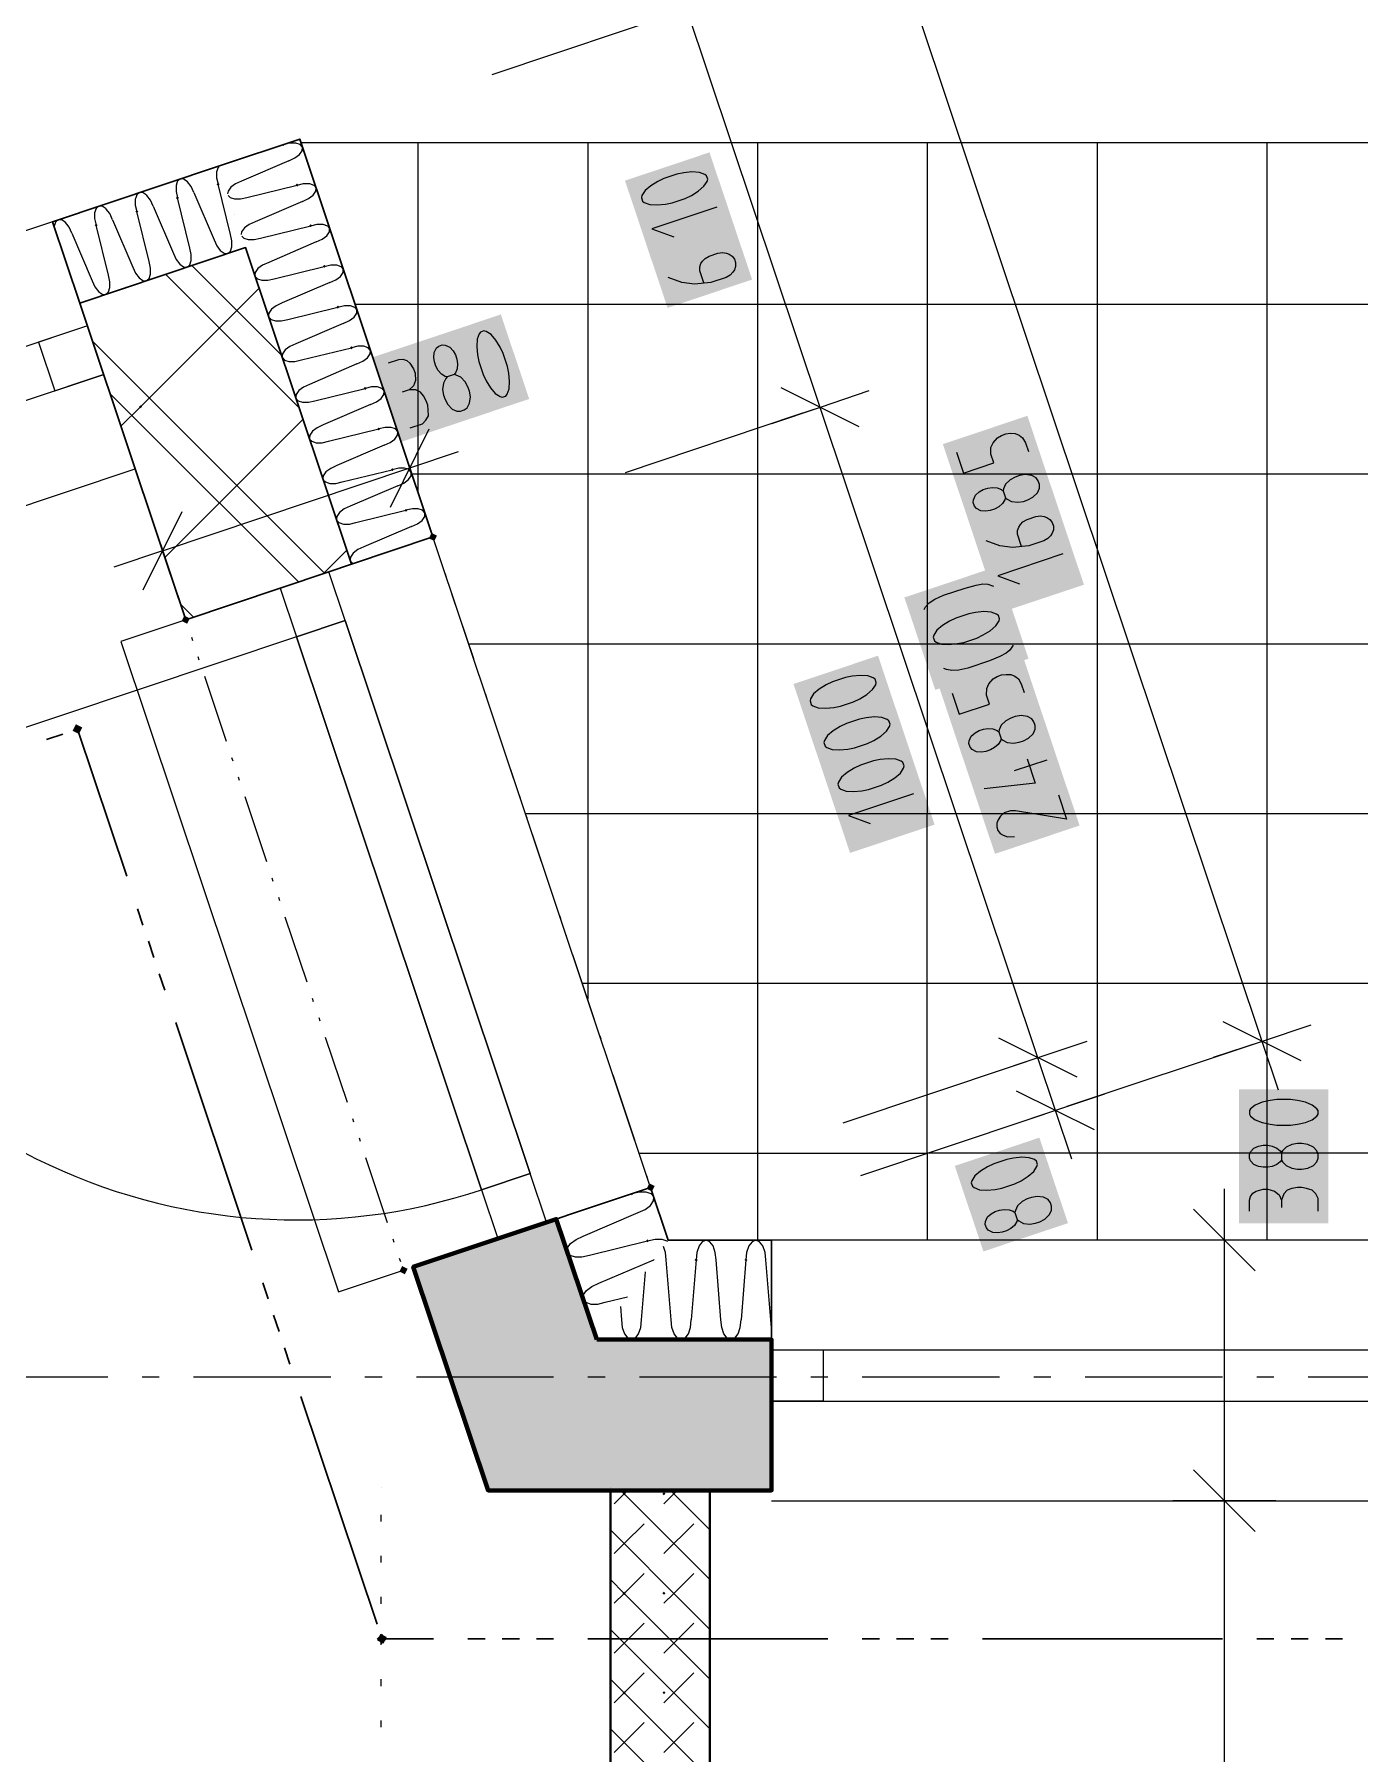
# Model space of a CAD drawing. Header units: millimetres. Extents: x 0 to 594, y 0 to 420.
# Drawn here: x 190.24 to 209.77, y 340.31 to 365.64 of the extents above; entities that cross this region are included whole.
import ezdxf

# ---------------------------------------------------------------- set-up
doc = ezdxf.new("R2010")
doc.units = ezdxf.units.MM
doc.header["$LTSCALE"] = 8
for name, color, linetype in [('PDF_Dvere', 7, 'Continuous'), ('PDF_Koty delkove', 7, 'Continuous'), ('PDF_Nabytek', 7, 'Continuous'), ('PDF_Obecne 0.25', 7, 'Continuous'), ('PDF_Okna', 7, 'Continuous'), ('PDF_Osy hlavni', 7, 'Continuous'), ('PDF_Pozarni useky', 7, 'Continuous'), ('PDF_Pricky zdene', 7, 'Continuous'), ('PDF_Srafy', 7, 'Continuous'), ('PDF_Steny obvodove nosne', 7, 'Continuous'), ('PDF_Steny sendvic', 7, 'Continuous'), ('PDF_Zatepleni', 7, 'Continuous')]:
    doc.layers.add(name, color=color, linetype=linetype)

msp = doc.modelspace()

# ---------------------------------------------------------------- linework, layer by layer
at = {"layer": 'PDF_Dvere', "lineweight": 25}
for points in [[(194.817, 357.005), (194.577, 357.724), (193.858, 357.483), (194.098, 356.764)], [(194.817, 357.005), (194.098, 356.764)], [(197.786, 348.137), (197.545, 348.856), (196.826, 348.616), (197.066, 347.897)], [(197.545, 348.856), (196.826, 348.616)]]:
    msp.add_lwpolyline(points, close=True, dxfattribs=at)
for points in [[(197.545, 348.856), (194.817, 357.005), (197.545, 348.856)], [(196.826, 348.616), (194.098, 356.764), (196.826, 348.616)]]:
    msp.add_lwpolyline(points, dxfattribs=at)
msp.add_lwpolyline([(194.098, 356.764), (185.949, 354.037, 0.414215), (196.826, 348.616)], format="xyb", dxfattribs=at)
at = {"layer": 'PDF_Koty delkove', "lineweight": 18}
for points in [[(208.331, 350.803), (202.917, 366.979)], [(199.614, 366.733), (199.855, 366.014), (196.979, 365.051)], [(205.287, 349.784), (205.027, 350.561), (201.818, 360.148), (199.855, 366.014)], [(199.191, 363.271), (199.184, 363.24), (199.201, 363.189), (199.225, 363.168), (199.307, 363.139), (199.415, 363.133), (199.536, 363.144), (199.636, 363.163), (199.827, 363.227), (199.919, 363.272), (200.022, 363.336), (200.105, 363.406), (200.152, 363.479), (200.16, 363.51), (200.143, 363.561), (200.118, 363.581), (200.037, 363.611), (199.928, 363.617), (199.807, 363.605), (199.707, 363.586)], [(199.707, 363.586), (199.515, 363.522), (199.425, 363.477), (199.321, 363.414), (199.238, 363.343), (199.191, 363.271)], [(200.297, 363.1), (199.339, 362.779), (199.662, 362.66)], [(200.102, 361.981), (200.042, 362.16), (200.042, 362.217), (200.06, 362.266), (200.084, 362.303), (200.123, 362.344), (200.183, 362.378), (200.31, 362.421), (200.379, 362.429), (200.435, 362.42), (200.475, 362.405), (200.521, 362.378), (200.554, 362.332), (200.571, 362.281), (200.572, 362.224), (200.553, 362.175), (200.529, 362.139), (200.49, 362.097), (200.43, 362.062), (200.207, 361.987), (199.966, 361.964), (199.781, 361.987), (199.579, 362.062)], [(195.455, 360.803), (195.609, 360.854), (195.665, 360.856), (195.727, 360.84), (195.769, 360.801), (195.826, 360.715), (195.848, 360.65), (195.855, 360.546), (195.825, 360.465), (195.758, 360.407), (195.656, 360.373)], [(196.236, 360.639), (196.19, 360.693), (196.155, 360.753), (196.134, 360.818), (196.125, 360.885), (196.129, 360.958), (196.165, 361.023), (196.198, 361.051), (196.249, 361.068), (196.292, 361.066), (196.36, 361.035), (196.407, 360.979), (196.441, 360.92), (196.462, 360.856), (196.471, 360.788), (196.467, 360.716), (196.444, 360.655), (196.424, 360.63)], [(196.321, 360.596), (196.291, 360.604), (196.236, 360.639)], [(195.776, 359.844), (195.955, 359.904), (196.008, 359.958), (196.043, 360.023), (196.042, 360.111), (196.034, 360.18), (196.012, 360.244), (195.972, 360.319), (195.926, 360.374), (195.858, 360.405), (195.758, 360.407)], [(202.537, 360.389), (201.818, 360.148), (201.099, 359.907)], [(202.394, 359.861), (201.243, 360.435)], [(201.818, 360.148), (201.483, 360.036), (198.942, 359.185)], [(195.483, 358.679), (196.057, 359.83)], [(196.011, 358.536), (195.77, 359.255), (195.529, 359.974)], [(203.826, 359.486), (203.929, 359.178), (204.375, 359.328), (204.333, 359.456), (204.335, 359.556), (204.366, 359.624), (204.429, 359.701), (204.488, 359.735), (204.552, 359.757), (204.62, 359.765), (204.692, 359.761), (204.753, 359.739), (204.802, 359.699), (204.845, 359.627), (204.887, 359.499)], [(195.77, 359.255), (196.489, 359.495)], [(192.127, 358.035), (195.77, 359.255)], [(204.757, 359.142), (204.693, 359.121), (204.618, 359.081), (204.551, 359.017), (204.52, 358.949), (204.513, 358.918), (204.547, 358.815), (204.572, 358.796), (204.637, 358.76), (204.729, 358.748), (204.813, 358.762), (204.878, 358.783), (204.953, 358.823), (205.02, 358.888), (205.051, 358.956), (205.05, 359.013), (205.033, 359.064)], [(205.033, 359.064), (205, 359.11), (204.935, 359.145), (204.841, 359.156), (204.757, 359.142)], [(204.547, 358.815), (204.539, 358.785), (204.504, 358.73), (204.449, 358.684), (204.389, 358.649), (204.325, 358.628), (204.258, 358.619), (204.185, 358.623), (204.12, 358.659), (204.092, 358.692), (204.075, 358.743), (204.077, 358.786), (204.108, 358.854), (204.163, 358.901), (204.222, 358.935), (204.287, 358.956), (204.355, 358.965), (204.427, 358.961), (204.488, 358.938), (204.513, 358.918)], [(191.84, 357.459), (192.414, 358.611)], [(192.368, 357.316), (192.127, 358.035), (191.886, 358.754)], [(204.787, 358.099), (204.727, 358.278), (204.726, 358.335), (204.745, 358.384), (204.769, 358.42), (204.807, 358.461), (204.867, 358.496), (204.995, 358.538), (205.063, 358.547), (205.12, 358.537), (205.16, 358.523), (205.205, 358.495), (205.239, 358.449), (205.256, 358.398), (205.257, 358.341), (205.237, 358.292), (205.214, 358.256), (205.175, 358.214), (205.115, 358.179), (204.892, 358.105), (204.651, 358.081), (204.465, 358.105), (204.263, 358.18)], [(192.127, 358.035), (191.408, 357.794)], [(205.393, 357.988), (204.435, 357.667), (204.758, 357.548)], [(203.349, 357.169), (203.372, 357.206), (203.423, 357.265), (203.509, 357.322), (203.634, 357.379), (203.953, 357.485), (204.117, 357.526), (204.217, 357.546), (204.29, 357.541), (204.371, 357.511)], [(204.008, 357.106), (203.817, 357.042), (203.726, 356.997), (203.622, 356.934), (203.539, 356.863), (203.492, 356.791), (203.485, 356.76), (203.502, 356.709), (203.526, 356.689), (203.608, 356.659), (203.716, 356.653), (203.837, 356.665), (203.937, 356.683)], [(203.937, 356.683), (204.128, 356.748), (204.22, 356.793), (204.323, 356.856), (204.406, 356.927), (204.454, 356.999), (204.461, 357.03), (204.444, 357.081), (204.419, 357.102), (204.338, 357.131), (204.229, 357.137), (204.109, 357.125), (204.008, 357.106)], [(204.661, 356.642), (204.615, 356.57), (204.56, 356.523), (204.468, 356.478), (204.312, 356.411), (203.993, 356.304), (203.86, 356.274), (203.757, 356.269), (203.68, 356.285), (203.639, 356.3)], [(202.19, 356.167), (201.999, 356.103), (201.908, 356.058), (201.805, 355.995), (201.721, 355.924), (201.674, 355.852), (201.668, 355.821), (201.685, 355.77), (201.709, 355.749), (201.79, 355.72), (201.899, 355.714), (202.02, 355.725), (202.119, 355.744), (202.311, 355.808), (202.402, 355.853)], [(202.402, 355.853), (202.505, 355.917), (202.588, 355.987), (202.636, 356.06), (202.643, 356.091), (202.626, 356.142), (202.601, 356.163), (202.52, 356.192), (202.411, 356.198), (202.291, 356.186), (202.19, 356.167)], [(203.762, 355.933), (203.865, 355.626), (204.312, 355.775), (204.269, 355.904), (204.272, 356.003), (204.303, 356.071), (204.365, 356.148), (204.424, 356.182), (204.488, 356.204), (204.557, 356.212), (204.629, 356.208), (204.689, 356.186), (204.739, 356.146), (204.781, 356.075), (204.824, 355.947)], [(204.326, 355.098), (204.261, 355.076), (204.194, 355.068), (204.121, 355.072), (204.056, 355.107), (204.028, 355.14), (204.011, 355.191), (204.013, 355.235), (204.044, 355.302), (204.1, 355.349), (204.159, 355.383), (204.223, 355.404), (204.291, 355.413), (204.363, 355.409), (204.424, 355.387), (204.449, 355.367)], [(204.483, 355.264), (204.475, 355.233), (204.44, 355.179), (204.385, 355.132), (204.326, 355.098)], [(202.602, 354.938), (202.41, 354.874), (202.32, 354.829), (202.216, 354.766), (202.133, 354.695), (202.086, 354.623), (202.079, 354.592), (202.096, 354.541), (202.12, 354.52), (202.201, 354.491), (202.31, 354.485), (202.431, 354.496), (202.53, 354.515)], [(202.53, 354.515), (202.722, 354.579), (202.813, 354.624), (202.917, 354.688), (203, 354.758), (203.047, 354.831), (203.055, 354.862), (203.038, 354.913), (203.013, 354.934), (202.931, 354.963), (202.823, 354.969), (202.702, 354.957), (202.602, 354.938)], [(204.867, 354.966), (204.987, 354.608), (204.233, 354.527)], [(205.158, 354.95), (204.678, 354.789)], [(203.192, 354.452), (202.233, 354.131), (202.557, 354.012)], [(205.329, 354.438), (205.449, 354.08), (204.698, 354.199), (204.625, 354.203), (204.529, 354.171), (204.474, 354.124), (204.439, 354.07), (204.42, 354.02), (204.421, 353.964), (204.438, 353.913), (204.471, 353.867), (204.516, 353.84), (204.577, 353.817), (204.681, 353.823)], [(209.05, 351.044), (208.331, 350.803), (207.612, 350.563)], [(208.907, 350.516), (207.755, 351.09)], [(205.746, 350.802), (205.027, 350.561), (204.308, 350.321)], [(205.603, 350.274), (204.452, 350.848)], [(208.572, 350.084), (208.331, 350.803), (205.455, 349.841)], [(205.027, 350.561), (204.692, 350.449), (202.151, 349.599)], [(206.006, 350.025), (205.287, 349.784), (204.568, 349.544)], [(205.863, 349.497), (204.712, 350.071)], [(205.528, 349.065), (205.287, 349.784), (204.952, 349.672), (202.411, 348.822)], [(208.616, 349.054), (208.599, 349.028), (208.548, 348.987), (208.481, 348.961), (208.414, 348.947), (208.346, 348.947), (208.279, 348.961), (208.211, 348.987), (208.161, 349.042), (208.145, 349.082), (208.145, 349.136), (208.161, 349.176), (208.211, 349.23), (208.279, 349.257)], [(208.279, 349.257), (208.346, 349.271), (208.414, 349.271), (208.481, 349.257), (208.548, 349.23), (208.599, 349.19), (208.616, 349.163)], [(207.775, 347.874), (207.775, 348.632)], [(208.145, 348.299), (208.145, 348.461), (208.161, 348.515), (208.195, 348.568)], [(208.195, 348.568), (208.246, 348.596), (208.346, 348.623), (208.414, 348.623), (208.515, 348.596), (208.582, 348.542), (208.616, 348.461), (208.616, 348.353)], [(209.156, 348.299), (209.156, 348.487), (209.121, 348.555), (209.071, 348.609), (208.987, 348.636), (208.919, 348.649), (208.851, 348.649), (208.767, 348.636), (208.701, 348.609), (208.65, 348.555), (208.616, 348.461)], [(204.361, 347.984), (204.296, 348.02), (204.268, 348.053), (204.251, 348.104), (204.253, 348.147), (204.284, 348.215), (204.34, 348.262), (204.399, 348.296), (204.463, 348.317), (204.532, 348.326), (204.603, 348.322), (204.664, 348.299), (204.689, 348.279)], [(204.723, 348.176), (204.716, 348.146), (204.68, 348.091), (204.626, 348.045), (204.566, 348.01), (204.502, 347.989), (204.434, 347.98), (204.361, 347.984)], [(208.23, 347.419), (207.32, 348.329)], [(208.533, 347.874), (207.775, 347.874), (207.017, 347.874)], [(207.775, 158.52), (207.775, 192.275), (207.775, 196.529), (207.775, 208.798), (207.775, 218.571), (207.775, 220.037), (207.775, 221.553), (207.775, 225.683), (207.775, 240.964), (207.775, 243.694), (207.775, 258.858), (207.775, 261.386), (207.775, 264.115), (207.775, 294.09), (207.775, 295.556), (207.775, 344.032), (207.775, 347.874)], [(208.23, 343.577), (207.32, 344.487)], [(208.533, 344.032), (207.775, 344.032), (207.017, 344.032)]]:
    msp.add_lwpolyline(points, dxfattribs=at)
for points in [[(197.209, 360.751), (197.145, 360.943), (197.1, 361.033), (197.037, 361.137), (196.967, 361.22), (196.895, 361.267), (196.863, 361.274), (196.813, 361.257), (196.792, 361.233), (196.762, 361.152), (196.756, 361.043), (196.767, 360.922), (196.786, 360.823), (196.85, 360.631), (196.896, 360.54), (196.959, 360.436), (197.03, 360.353), (197.102, 360.306), (197.133, 360.298), (197.184, 360.315), (197.205, 360.34), (197.234, 360.421), (197.24, 360.53), (197.228, 360.651)], [(196.648, 360.385), (196.627, 360.45), (196.587, 360.525), (196.523, 360.592), (196.455, 360.622), (196.424, 360.63), (196.321, 360.596), (196.302, 360.571), (196.266, 360.506), (196.254, 360.413), (196.268, 360.329), (196.289, 360.265), (196.329, 360.19), (196.394, 360.122), (196.462, 360.092), (196.519, 360.093), (196.57, 360.11), (196.616, 360.143), (196.651, 360.208), (196.662, 360.301)], [(202.396, 355.552), (202.204, 355.488), (202.114, 355.443), (202.01, 355.38), (201.927, 355.31), (201.88, 355.238), (201.873, 355.206), (201.89, 355.156), (201.914, 355.135), (201.996, 355.106), (202.104, 355.099), (202.225, 355.111), (202.325, 355.129), (202.516, 355.194), (202.608, 355.239), (202.711, 355.302), (202.794, 355.373), (202.841, 355.445), (202.849, 355.477), (202.832, 355.527), (202.807, 355.548), (202.726, 355.577), (202.617, 355.584), (202.496, 355.571)], [(204.694, 355.59), (204.629, 355.569), (204.554, 355.529), (204.487, 355.465), (204.457, 355.397), (204.449, 355.367), (204.483, 355.264), (204.508, 355.244), (204.573, 355.209), (204.665, 355.197), (204.749, 355.211), (204.814, 355.232), (204.889, 355.272), (204.957, 355.337), (204.987, 355.404), (204.986, 355.461), (204.969, 355.512), (204.936, 355.558), (204.871, 355.593), (204.778, 355.604)], [(208.75, 349.946), (208.548, 349.946), (208.448, 349.932), (208.33, 349.905), (208.229, 349.865), (208.161, 349.811), (208.145, 349.784), (208.145, 349.73), (208.161, 349.703), (208.229, 349.649), (208.33, 349.609), (208.448, 349.581), (208.548, 349.567), (208.75, 349.567), (208.851, 349.581), (208.97, 349.609), (209.071, 349.649), (209.138, 349.703), (209.156, 349.73), (209.156, 349.784), (209.138, 349.811), (209.071, 349.865), (208.97, 349.905), (208.851, 349.932)], [(208.919, 349.298), (208.851, 349.298), (208.767, 349.284), (208.684, 349.244), (208.633, 349.19), (208.616, 349.163), (208.616, 349.054), (208.633, 349.028), (208.684, 348.973), (208.767, 348.933), (208.851, 348.919), (208.919, 348.919), (209.003, 348.933), (209.088, 348.973), (209.138, 349.028), (209.156, 349.082), (209.156, 349.136), (209.138, 349.19), (209.088, 349.244), (209.003, 349.284)], [(204.568, 349.064), (204.376, 349), (204.286, 348.955), (204.182, 348.892), (204.099, 348.822), (204.052, 348.749), (204.045, 348.718), (204.062, 348.668), (204.086, 348.647), (204.167, 348.617), (204.276, 348.611), (204.397, 348.622), (204.496, 348.641), (204.688, 348.705), (204.78, 348.75), (204.883, 348.814), (204.966, 348.885), (205.013, 348.957), (205.021, 348.988), (205.004, 349.039), (204.979, 349.06), (204.898, 349.089), (204.789, 349.095), (204.668, 349.083)], [(204.934, 348.503), (204.87, 348.482), (204.794, 348.442), (204.727, 348.378), (204.697, 348.31), (204.689, 348.279), (204.723, 348.176), (204.748, 348.156), (204.813, 348.121), (204.906, 348.109), (204.99, 348.123), (205.054, 348.144), (205.129, 348.184), (205.197, 348.249), (205.227, 348.317), (205.227, 348.374), (205.21, 348.425), (205.176, 348.471), (205.111, 348.506), (205.018, 348.517)]]:
    msp.add_lwpolyline(points, close=True, dxfattribs=at)
at = {"layer": 'PDF_Koty delkove', "color": 7, "lineweight": 18, "true_color": 0xffffff, "transparency": 33554559}
for points in [[(200.815, 362.031), (200.187, 363.906), (199.569, 361.614), (198.941, 363.489)], [(195.654, 359.643), (197.529, 360.271), (195.237, 360.89), (197.112, 361.517)], [(205.705, 357.534), (204.872, 360.023), (204.459, 357.117), (203.626, 359.606)], [(204.888, 356.444), (204.433, 357.805), (203.514, 355.984), (203.059, 357.345)], [(203.504, 353.998), (202.671, 356.487), (202.258, 353.58), (201.424, 356.07)], [(205.641, 353.984), (204.808, 356.471), (204.394, 353.567), (203.562, 356.053)], [(209.307, 348.12), (209.307, 350.097), (207.993, 348.12), (207.993, 350.097)], [(205.47, 348.124), (205.048, 349.384), (204.224, 347.707), (203.802, 348.967)]]:
    msp.add_solid(points, dxfattribs=at)
at = {"layer": 'PDF_Nabytek', "lineweight": 13}
for points in [[(195.348, 344.234), (195.348, 344.234)], [(198.727, 344.234), (198.727, 344.234)], [(195.348, 343.726), (195.348, 343.827)], [(198.727, 343.726), (198.727, 343.827)], [(195.348, 343.12), (195.348, 343.221)], [(198.727, 343.12), (198.727, 343.221)], [(195.348, 342.513), (195.348, 342.614)], [(198.727, 342.513), (198.727, 342.614)], [(195.348, 341.907), (195.348, 342.008)], [(198.727, 341.907), (198.727, 342.008)], [(195.348, 341.3), (195.348, 341.401)], [(198.727, 341.3), (198.727, 341.401)], [(195.348, 340.694), (195.348, 340.795)], [(198.727, 340.694), (198.727, 340.795)]]:
    msp.add_lwpolyline(points, dxfattribs=at)
at = {"layer": 'PDF_Obecne 0.25', "lineweight": 25}
for points in [[(194.165, 364.049), (221.423, 364.049)], [(199.319, 348.651), (196.11, 358.238)], [(192.467, 357.018), (191.509, 356.697), (194.718, 347.11), (195.676, 347.431)]]:
    msp.add_lwpolyline(points, dxfattribs=at)
at = {"layer": 'PDF_Okna', "lineweight": 25}
for points in [[(190.504, 362.884), (173.248, 357.107)], [(191.018, 361.35), (173.761, 355.573)], [(191.258, 360.631), (174.002, 354.854)], [(174.467, 353.464), (191.724, 359.241)], [(219.3, 347.874), (201.102, 347.874)], [(201.102, 346.256), (219.3, 346.256)], [(201.102, 345.498), (219.3, 345.498)], [(201.102, 344.032), (219.3, 344.032)]]:
    msp.add_lwpolyline(points, dxfattribs=at)
for points in [[(191.018, 361.35), (190.299, 361.109), (190.539, 360.39), (191.258, 360.631)], [(201.102, 346.256), (201.861, 346.256), (201.861, 345.498), (201.102, 345.498)]]:
    msp.add_lwpolyline(points, close=True, dxfattribs=at)
at = {"layer": 'PDF_Osy hlavni', "lineweight": 18}
for points in [[(191.318, 345.852), (189.296, 345.852)], [(192.076, 345.852), (191.824, 345.852)], [(194.604, 345.852), (192.582, 345.852)], [(195.362, 345.852), (195.109, 345.852)], [(197.889, 345.852), (195.867, 345.852)], [(198.648, 345.852), (198.395, 345.852)], [(201.175, 345.852), (199.153, 345.852)], [(201.933, 345.852), (201.68, 345.852)], [(204.461, 345.852), (202.439, 345.852)], [(205.219, 345.852), (204.966, 345.852)], [(207.746, 345.852), (205.724, 345.852)], [(208.504, 345.852), (208.252, 345.852)], [(211.032, 345.852), (209.01, 345.852)]]:
    msp.add_lwpolyline(points, dxfattribs=at)
at = {"layer": 'PDF_Pozarni useky', "lineweight": 30}
for points in [[(190.415, 355.252), (190.654, 355.333)], [(191.597, 353.237), (190.871, 355.405)], [(191.837, 352.518), (191.757, 352.758)], [(191.998, 352.039), (191.917, 352.279)], [(192.158, 351.56), (192.078, 351.799)], [(193.442, 347.725), (192.319, 351.08)], [(193.682, 347.006), (193.602, 347.245)], [(193.843, 346.526), (193.763, 346.766)], [(194.003, 346.047), (193.923, 346.287)], [(195.287, 342.212), (194.164, 345.568)], [(196.12, 341.998), (195.359, 341.998)], [(196.878, 341.998), (196.626, 341.998)], [(197.384, 341.998), (197.131, 341.998)], [(197.889, 341.998), (197.637, 341.998)], [(201.933, 341.998), (198.395, 341.998)], [(202.691, 341.998), (202.439, 341.998)], [(203.197, 341.998), (202.944, 341.998)], [(203.702, 341.998), (203.45, 341.998)], [(207.746, 341.998), (204.208, 341.998)], [(208.504, 341.998), (208.252, 341.998)], [(209.01, 341.998), (208.757, 341.998)], [(209.515, 341.998), (209.263, 341.998)]]:
    msp.add_lwpolyline(points, dxfattribs=at)
at = {"layer": 'PDF_Pozarni useky', "lineweight": 30, "transparency": 33554559}
for points in [[(190.895, 355.333), (190.799, 355.381), (190.943, 355.429), (190.847, 355.477)], [(190.799, 355.381), (190.847, 355.477), (190.895, 355.333), (190.943, 355.429)], [(195.435, 341.998), (195.359, 341.922), (195.359, 342.073), (195.283, 341.998)], [(195.383, 341.926), (195.287, 341.974), (195.431, 342.022), (195.335, 342.07)]]:
    msp.add_solid(points, dxfattribs=at)
at = {"layer": 'PDF_Pricky zdene', "lineweight": 40}
msp.add_lwpolyline([(200.192, 295.556), (200.192, 344.032), (200.192, 344.184), (198.726, 344.184), (198.726, 344.032), (198.726, 295.556), (198.727, 295.556)], close=True, dxfattribs=at)
at = {"layer": 'PDF_Pricky zdene', "lineweight": 9}
for points in [[(198.782, 343.987), (198.929, 344.133)], [(198.979, 344.184), (198.929, 344.133), (198.878, 344.184)], [(200.192, 342.87), (198.929, 344.133)], [(199.515, 343.987), (199.662, 344.133)], [(199.662, 344.133), (199.611, 344.184)], [(199.662, 344.133), (199.712, 344.184)], [(200.192, 343.603), (199.662, 344.133)], [(198.782, 343.254), (198.929, 343.4), (199.222, 343.693)], [(199.515, 343.254), (199.955, 343.693)], [(198.929, 343.4), (198.726, 343.603)], [(199.515, 342.521), (199.662, 342.667), (198.929, 343.4)], [(199.222, 342.96), (198.929, 342.667), (198.726, 342.87)], [(199.662, 342.667), (199.955, 342.96)], [(198.782, 342.521), (198.929, 342.667)], [(200.192, 341.404), (198.929, 342.667)], [(200.192, 342.137), (199.662, 342.667)], [(198.929, 341.934), (198.726, 342.137)], [(198.929, 341.934), (199.222, 342.227)], [(199.515, 341.788), (199.955, 342.227)], [(198.782, 341.788), (198.929, 341.934)], [(199.515, 341.055), (199.662, 341.201), (198.929, 341.934)], [(200.192, 339.938), (198.929, 341.201), (198.726, 341.404)], [(198.929, 341.201), (199.222, 341.495)], [(199.662, 341.201), (199.955, 341.495)], [(198.782, 341.055), (198.929, 341.201)], [(200.192, 340.671), (199.662, 341.201)], [(198.929, 340.468), (198.726, 340.671)], [(198.929, 340.468), (199.222, 340.762)], [(199.515, 340.322), (199.955, 340.762)], [(198.782, 340.322), (198.929, 340.468)], [(199.662, 339.735), (198.929, 340.468)]]:
    msp.add_lwpolyline(points, dxfattribs=at)
at = {"layer": 'PDF_Pricky zdene', "lineweight": 9, "transparency": 33554559}
for points in [[(198.929, 344.11), (198.906, 344.133), (198.951, 344.133), (198.929, 344.156)], [(199.515, 344.113), (199.492, 344.136), (199.538, 344.136), (199.515, 344.159)], [(198.929, 342.645), (198.906, 342.667), (198.951, 342.667), (198.929, 342.69)], [(199.515, 342.647), (199.492, 342.67), (199.538, 342.67), (199.515, 342.693)], [(198.929, 341.179), (198.906, 341.201), (198.951, 341.201), (198.929, 341.224)], [(199.515, 341.182), (199.492, 341.204), (199.538, 341.204), (199.515, 341.227)]]:
    msp.add_solid(points, dxfattribs=at)
at = {"layer": 'PDF_Srafy', "lineweight": 9}
for points in [[(195.89, 364.049), (195.89, 361.663), (194.964, 361.663)], [(198.392, 364.049), (198.392, 359.161), (195.801, 359.161)], [(200.894, 364.049), (200.894, 361.663), (200.894, 356.659), (196.639, 356.659)], [(203.396, 364.049), (203.396, 359.161), (203.396, 354.157)], [(205.898, 364.049), (205.898, 361.663), (205.898, 356.659), (205.898, 351.655), (205.898, 347.874)], [(208.4, 364.049), (208.4, 359.161), (208.4, 354.157), (208.4, 349.153), (208.4, 347.874)], [(221.423, 361.663), (220.91, 361.663), (215.906, 361.663), (210.902, 361.663), (205.898, 361.663), (200.894, 361.663), (195.89, 361.663)], [(195.89, 361.663), (195.89, 358.897)], [(221.423, 359.161), (218.408, 359.161), (213.404, 359.161), (208.4, 359.161), (203.396, 359.161), (198.392, 359.161)], [(198.392, 359.161), (198.392, 354.157), (198.392, 351.423)], [(200.894, 356.659), (200.894, 351.655), (198.314, 351.655)], [(221.423, 356.659), (220.91, 356.659), (215.906, 356.659), (210.902, 356.659), (205.898, 356.659), (200.894, 356.659)], [(199.151, 349.153), (203.396, 349.153), (203.396, 354.157), (198.392, 354.157), (197.476, 354.157)], [(221.423, 354.157), (218.408, 354.157), (213.404, 354.157), (208.4, 354.157), (203.396, 354.157)], [(221.423, 351.655), (220.91, 351.655), (215.906, 351.655), (210.902, 351.655), (205.898, 351.655), (200.894, 351.655)], [(200.894, 351.655), (200.894, 347.874)], [(221.423, 349.153), (218.408, 349.153), (213.404, 349.153), (208.4, 349.153), (203.396, 349.153)], [(203.396, 349.153), (203.396, 347.874)]]:
    msp.add_lwpolyline(points, dxfattribs=at)
at = {"layer": 'PDF_Steny obvodove nosne', "lineweight": 70}
msp.add_lwpolyline([(198.524, 346.408), (197.929, 348.185), (195.82, 347.479), (196.923, 344.184), (201.102, 344.184), (201.102, 346.408)], close=True, dxfattribs=at)
at = {"layer": 'PDF_Steny obvodove nosne', "color": 9, "lineweight": 9, "true_color": 0xc0c0c0, "transparency": 33554559}
for points in [[(195.82, 347.479), (196.923, 344.184), (197.929, 348.185), (198.524, 346.408)], [(196.923, 344.184), (201.102, 344.184), (198.524, 346.408), (201.102, 346.408)]]:
    msp.add_solid(points, dxfattribs=at)
at = {"layer": 'PDF_Steny sendvic', "lineweight": 30}
for points in [[(196.11, 358.238), (194.147, 364.103), (192.949, 363.702)], [(192.949, 363.702), (190.504, 362.884)], [(190.905, 361.685), (190.504, 362.884)], [(194.912, 357.836), (193.35, 362.503), (190.905, 361.685), (191.724, 359.241), (192.467, 357.018)], [(190.905, 361.685), (193.35, 362.503)], [(193.35, 362.503), (194.912, 357.836)], [(196.11, 358.238), (194.912, 357.836)], [(194.912, 357.836), (194.577, 357.724), (193.858, 357.483), (192.467, 357.018)]]:
    msp.add_lwpolyline(points, dxfattribs=at)
at = {"layer": 'PDF_Steny sendvic', "lineweight": 9}
for points in [[(194.187, 363.983), (194.154, 364.023), (194.089, 364.044), (194.002, 364.044), (193.908, 364.023)], [(193.988, 363.783), (194.076, 363.823), (194.145, 363.875), (194.184, 363.931), (194.187, 363.983)], [(192.953, 363.689), (192.944, 363.682), (192.923, 363.617), (192.923, 363.53), (192.944, 363.436)], [(193.988, 363.783), (193.289, 363.483), (193.199, 363.443), (193.13, 363.391), (193.091, 363.334), (193.085, 363.295)], [(192.381, 363.512), (192.345, 363.481), (192.341, 363.47), (192.324, 363.416), (192.324, 363.33), (192.345, 363.235)], [(192.585, 363.315), (192.545, 363.404), (192.493, 363.473), (192.442, 363.508), (192.437, 363.512), (192.389, 363.515)], [(193.126, 362.697), (192.944, 363.436)], [(192.989, 363.582), (192.989, 363.582)], [(192.989, 363.582), (192.989, 363.582)], [(193.369, 363.242), (194.108, 363.424), (194.203, 363.445), (194.289, 363.445), (194.354, 363.424), (194.388, 363.384)], [(194.188, 363.184), (194.277, 363.224), (194.346, 363.276), (194.385, 363.332), (194.388, 363.384)], [(191.782, 363.311), (191.746, 363.281), (191.732, 363.237), (191.724, 363.216), (191.724, 363.129), (191.746, 363.034)], [(191.986, 363.115), (191.946, 363.203), (191.894, 363.272), (191.869, 363.29), (191.838, 363.311), (191.79, 363.314)], [(191.986, 363.115), (192.286, 362.415)], [(192.527, 362.496), (192.345, 363.235)], [(192.585, 363.315), (192.885, 362.616), (192.925, 362.527), (192.977, 362.458), (193.034, 362.418), (193.073, 362.413)], [(193.093, 363.27), (193.122, 363.242), (193.187, 363.22), (193.274, 363.221), (193.369, 363.242)], [(194.188, 363.184), (193.489, 362.884), (193.4, 362.844), (193.331, 362.792), (193.291, 362.735), (193.286, 362.696)], [(193.369, 363.242), (193.369, 363.242)], [(190.584, 362.91), (190.548, 362.879), (190.527, 362.816)], [(190.787, 362.713), (190.748, 362.802), (190.713, 362.849), (190.696, 362.871), (190.639, 362.91), (190.591, 362.913)], [(191.183, 363.111), (191.147, 363.08), (191.125, 363.015), (191.125, 363.006), (191.125, 362.929), (191.147, 362.834)], [(191.387, 362.914), (191.347, 363.003), (191.295, 363.071), (191.295, 363.072), (191.238, 363.111), (191.191, 363.113)], [(191.387, 362.914), (191.687, 362.215), (191.727, 362.126), (191.779, 362.056), (191.835, 362.017), (191.875, 362.011)], [(191.927, 362.296), (191.746, 363.034)], [(193.189, 362.983), (193.189, 362.983)], [(193.189, 362.983), (193.189, 362.983)], [(190.787, 362.713), (191.087, 362.014), (191.127, 361.925), (191.18, 361.856), (191.236, 361.817), (191.275, 361.811)], [(191.328, 362.095), (191.147, 362.834)], [(193.098, 362.421), (193.126, 362.449), (193.148, 362.515), (193.147, 362.601), (193.126, 362.697)], [(193.126, 362.697), (193.126, 362.697)], [(193.294, 362.671), (193.322, 362.643), (193.388, 362.621), (193.475, 362.621), (193.57, 362.643)], [(193.57, 362.643), (194.309, 362.824), (194.403, 362.846), (194.49, 362.846), (194.555, 362.825), (194.588, 362.785)], [(193.57, 362.643), (193.57, 362.643)], [(194.389, 362.585), (194.477, 362.625), (194.547, 362.677), (194.586, 362.733), (194.588, 362.785)], [(192.286, 362.415), (192.326, 362.326), (192.378, 362.257), (192.435, 362.218), (192.474, 362.212)], [(192.499, 362.22), (192.527, 362.249), (192.548, 362.314), (192.548, 362.401), (192.527, 362.496)], [(192.527, 362.496), (192.527, 362.496)], [(193.39, 362.383), (193.39, 362.384)], [(193.39, 362.384), (193.39, 362.384)], [(194.389, 362.585), (193.69, 362.285), (193.601, 362.245), (193.531, 362.192), (193.492, 362.136), (193.486, 362.097)], [(191.9, 362.02), (191.928, 362.048), (191.949, 362.113), (191.949, 362.2), (191.927, 362.296)], [(191.927, 362.296), (191.927, 362.296)], [(191.927, 362.296), (191.927, 362.296)], [(194.142, 360.136), (194.122, 360.157), (192.17, 362.109)], [(192.187, 362.116), (192.184, 362.113)], [(192.191, 362.116), (192.187, 362.116)], [(193.883, 360.911), (192.556, 362.238)], [(192.786, 362.316), (192.783, 362.314)], [(192.79, 362.316), (192.786, 362.316)], [(193.77, 362.044), (194.509, 362.225), (194.604, 362.247), (194.69, 362.247), (194.755, 362.225), (194.789, 362.186)], [(194.589, 361.986), (194.678, 362.025), (194.747, 362.077), (194.786, 362.134), (194.789, 362.185)], [(191.301, 361.819), (191.328, 361.848), (191.35, 361.913), (191.35, 362), (191.328, 362.095)], [(191.328, 362.095), (191.328, 362.095)], [(191.513, 359.869), (191.801, 360.157), (193.55, 361.906)], [(191.588, 361.915), (191.584, 361.912)], [(191.592, 361.915), (191.588, 361.915)], [(193.495, 362.072), (193.523, 362.044), (193.588, 362.022), (193.675, 362.022), (193.77, 362.044)], [(194.589, 361.986), (193.89, 361.686), (193.801, 361.646), (193.732, 361.593), (193.693, 361.537), (193.687, 361.498)], [(193.77, 362.044), (193.77, 362.044)], [(190.988, 361.715), (190.985, 361.712)], [(190.993, 361.714), (190.988, 361.715)], [(193.591, 361.784), (193.59, 361.785)], [(193.591, 361.784), (193.591, 361.784)], [(193.971, 361.445), (194.71, 361.626), (194.805, 361.648), (194.891, 361.648), (194.956, 361.626), (194.989, 361.587)], [(193.695, 361.472), (193.724, 361.445), (193.789, 361.423), (193.876, 361.423), (193.971, 361.445)], [(194.79, 361.386), (194.091, 361.086), (194.002, 361.046), (193.932, 360.994), (193.893, 360.938), (193.887, 360.898)], [(193.971, 361.445), (193.971, 361.445)], [(194.79, 361.386), (194.879, 361.426), (194.948, 361.478), (194.987, 361.535), (194.99, 361.586)], [(194.513, 357.703), (194.379, 357.837), (192.059, 360.157), (191.801, 360.415), (191.093, 361.123)], [(193.791, 361.185), (193.791, 361.186)], [(193.791, 361.185), (193.791, 361.185)], [(193.896, 360.873), (193.924, 360.845), (193.989, 360.824), (194.076, 360.824), (194.172, 360.846)], [(194.172, 360.846), (194.91, 361.027)], [(194.172, 360.846), (194.172, 360.846)], [(195.092, 361.049), (195.005, 361.049), (194.91, 361.027)], [(194.991, 360.787), (195.079, 360.827), (195.148, 360.879), (195.187, 360.935), (195.19, 360.987)], [(195.19, 360.988), (195.157, 361.027), (195.092, 361.049)], [(193.992, 360.586), (193.992, 360.587)], [(193.992, 360.586), (193.992, 360.586)], [(194.991, 360.787), (194.292, 360.487), (194.202, 360.447), (194.133, 360.395), (194.094, 360.338), (194.088, 360.299)], [(194.127, 357.574), (194.122, 357.579), (191.801, 359.899), (191.544, 360.157), (191.353, 360.348)], [(194.096, 360.274), (194.125, 360.246), (194.19, 360.225), (194.277, 360.225), (194.372, 360.246), (195.111, 360.428)], [(195.39, 360.389), (195.357, 360.428), (195.292, 360.449), (195.206, 360.449), (195.111, 360.428)], [(195.191, 360.188), (195.28, 360.228), (195.349, 360.28), (195.388, 360.336), (195.391, 360.388)], [(195.191, 360.188), (194.492, 359.888), (194.403, 359.848), (194.334, 359.796), (194.294, 359.739), (194.289, 359.7)], [(194.372, 360.246), (194.372, 360.246)], [(192.16, 357.937), (194.197, 359.974)], [(194.192, 359.986), (194.192, 359.987)], [(194.192, 359.987), (194.192, 359.987)], [(194.573, 359.647), (195.312, 359.829)], [(195.591, 359.79), (195.558, 359.829), (195.493, 359.85), (195.406, 359.85), (195.312, 359.829)], [(194.297, 359.675), (194.325, 359.647), (194.391, 359.625), (194.477, 359.626), (194.573, 359.647)], [(195.392, 359.589), (194.693, 359.289), (194.604, 359.249), (194.534, 359.197), (194.495, 359.14), (194.489, 359.101)], [(194.573, 359.647), (194.573, 359.647)], [(195.392, 359.589), (195.48, 359.629), (195.55, 359.681), (195.588, 359.737), (195.591, 359.788)], [(194.393, 359.387), (194.393, 359.388)], [(194.393, 359.388), (194.393, 359.388)], [(194.498, 359.076), (194.526, 359.048), (194.591, 359.026), (194.678, 359.026), (194.773, 359.048)], [(194.773, 359.048), (195.512, 359.229)], [(195.791, 359.19), (195.758, 359.23), (195.693, 359.251), (195.607, 359.251), (195.512, 359.229)], [(195.592, 358.99), (195.681, 359.03), (195.75, 359.082), (195.789, 359.138), (195.792, 359.189)], [(195.592, 358.99), (194.893, 358.69), (194.804, 358.65), (194.735, 358.597), (194.696, 358.541), (194.69, 358.502)], [(194.773, 359.048), (194.773, 359.048)], [(194.594, 358.789), (194.593, 358.789)], [(194.594, 358.788), (194.594, 358.789)], [(194.974, 358.449), (195.713, 358.63)], [(195.992, 358.591), (195.959, 358.63), (195.894, 358.652), (195.808, 358.652), (195.713, 358.63)], [(195.793, 358.391), (195.882, 358.43), (195.951, 358.482), (195.99, 358.539), (195.993, 358.59)], [(194.698, 358.477), (194.726, 358.449), (194.792, 358.427), (194.879, 358.427), (194.974, 358.449)], [(195.793, 358.391), (195.094, 358.091), (195.005, 358.051), (194.935, 357.998), (194.896, 357.942), (194.89, 357.903)], [(194.974, 358.449), (194.974, 358.449)], [(194.794, 358.189), (194.794, 358.19)], [(194.794, 358.189), (194.794, 358.189)], [(194.498, 357.698), (194.843, 358.043)], [(194.899, 357.877), (194.927, 357.85), (194.939, 357.846)], [(192.582, 357.056), (192.391, 357.248)]]:
    msp.add_lwpolyline(points, dxfattribs=at)
at = {"layer": 'PDF_Steny sendvic', "lineweight": 25}
for points in [[(196.118, 358.215), (196.11, 358.238)], [(196.214, 357.928), (196.198, 357.976)], [(196.31, 357.64), (196.294, 357.688)], [(196.711, 356.442), (196.391, 357.401)], [(192.475, 356.996), (192.467, 357.018)], [(192.571, 356.708), (192.555, 356.756)], [(192.667, 356.421), (192.651, 356.469)], [(193.068, 355.222), (192.748, 356.181)], [(196.808, 356.154), (196.792, 356.202)], [(196.904, 355.867), (196.888, 355.915)], [(197.305, 354.668), (196.984, 355.627)], [(193.165, 354.935), (193.149, 354.983)], [(193.261, 354.647), (193.245, 354.695)], [(193.662, 353.449), (193.341, 354.408)], [(197.401, 354.381), (197.385, 354.429)], [(197.498, 354.093), (197.482, 354.141)], [(197.899, 352.895), (197.578, 353.853)], [(193.758, 353.161), (193.742, 353.209)], [(193.855, 352.874), (193.839, 352.922)], [(194.256, 351.675), (193.935, 352.634)], [(197.995, 352.607), (197.979, 352.655)], [(198.091, 352.32), (198.075, 352.367)], [(198.492, 351.121), (198.172, 352.08)], [(194.352, 351.388), (194.336, 351.436)], [(194.448, 351.1), (194.432, 351.148)], [(194.849, 349.902), (194.529, 350.86)], [(198.589, 350.834), (198.573, 350.882)], [(198.685, 350.546), (198.669, 350.594)], [(199.086, 349.348), (198.765, 350.306)], [(194.946, 349.614), (194.93, 349.662)], [(195.042, 349.327), (195.026, 349.375)], [(195.443, 348.128), (195.122, 349.087)], [(199.182, 349.06), (199.166, 349.108)], [(199.279, 348.772), (199.263, 348.82)], [(195.539, 347.841), (195.523, 347.889)], [(195.636, 347.553), (195.62, 347.601)]]:
    msp.add_lwpolyline(points, dxfattribs=at)
at = {"layer": 'PDF_Steny sendvic', "lineweight": 9, "transparency": 33554559}
for points in [[(193.907, 364), (193.89, 364.017), (193.93, 364.023), (193.925, 364.028)], [(192.944, 363.413), (192.922, 363.436), (192.967, 363.436), (192.944, 363.458)], [(194.108, 363.401), (194.085, 363.424), (194.131, 363.424), (194.108, 363.446)], [(192.345, 363.212), (192.322, 363.235), (192.368, 363.235), (192.345, 363.258)], [(191.746, 363.012), (191.723, 363.034), (191.769, 363.034), (191.746, 363.057)], [(191.147, 362.811), (191.124, 362.834), (191.17, 362.834), (191.147, 362.857)], [(194.309, 362.802), (194.286, 362.824), (194.331, 362.824), (194.309, 362.847)], [(194.509, 362.203), (194.486, 362.225), (194.532, 362.225), (194.509, 362.248)], [(194.71, 361.603), (194.687, 361.626), (194.733, 361.626), (194.71, 361.649)], [(194.91, 361.004), (194.888, 361.027), (194.933, 361.027), (194.91, 361.05)], [(195.111, 360.405), (195.088, 360.428), (195.134, 360.428), (195.111, 360.45)], [(191.801, 360.134), (191.779, 360.157), (191.824, 360.157), (191.801, 360.18)], [(195.312, 359.806), (195.289, 359.829), (195.334, 359.829), (195.312, 359.851)], [(195.512, 359.207), (195.489, 359.229), (195.535, 359.229), (195.512, 359.252)], [(195.713, 358.608), (195.69, 358.63), (195.736, 358.63), (195.713, 358.653)]]:
    msp.add_solid(points, dxfattribs=at)
at = {"layer": 'PDF_Steny sendvic', "lineweight": 25, "transparency": 33554559}
for points in [[(196.13, 358.178), (196.05, 358.217), (196.17, 358.258), (196.09, 358.297)], [(192.487, 356.958), (192.407, 356.998), (192.527, 357.038), (192.447, 357.078)], [(199.339, 348.591), (199.259, 348.631), (199.379, 348.671), (199.299, 348.711)], [(195.696, 347.371), (195.616, 347.411), (195.736, 347.451), (195.656, 347.491)]]:
    msp.add_solid(points, dxfattribs=at)
at = {"layer": 'PDF_Zatepleni', "lineweight": 30}
for points in [[(199.579, 347.874), (199.319, 348.651), (198.121, 348.25), (197.929, 348.185), (198.524, 346.408)], [(198.524, 346.408), (201.102, 346.408), (201.102, 346.61), (201.102, 347.874), (199.579, 347.874)]]:
    msp.add_lwpolyline(points, dxfattribs=at)
at = {"layer": 'PDF_Zatepleni', "lineweight": 9}
for points in [[(198.087, 347.713), (198.094, 347.759), (198.14, 347.825), (198.22, 347.885), (198.323, 347.932), (199.134, 348.28), (199.237, 348.326), (199.317, 348.386), (199.363, 348.451), (199.366, 348.512)], [(199.366, 348.512), (199.327, 348.558), (199.252, 348.583), (199.151, 348.583), (199.042, 348.558)], [(197.976, 348.046), (197.976, 348.046), (197.976, 348.046)], [(198.097, 347.684), (198.13, 347.652), (198.206, 347.627), (198.306, 347.627), (198.417, 347.652), (199.274, 347.863), (199.384, 347.888), (199.484, 347.888), (199.56, 347.863), (199.566, 347.855)], [(199.755, 346.408), (199.714, 346.429), (199.666, 346.493), (199.634, 346.588), (199.623, 346.701), (199.55, 347.581), (199.539, 347.693), (199.511, 347.778)], [(200.488, 346.408), (200.447, 346.429), (200.399, 346.493), (200.367, 346.588), (200.356, 346.701), (200.283, 347.581), (200.272, 347.693), (200.24, 347.788), (200.193, 347.851), (200.137, 347.874), (200.081, 347.851), (200.033, 347.788), (200.001, 347.693), (199.99, 347.581), (199.918, 346.701)], [(201.102, 346.582), (201.1, 346.588), (201.089, 346.701), (201.016, 347.581), (201.005, 347.693), (200.973, 347.788), (200.926, 347.851), (200.87, 347.874), (200.814, 347.851), (200.766, 347.788), (200.734, 347.693), (200.723, 347.581), (200.651, 346.701)], [(198.32, 347.018), (198.327, 347.064), (198.372, 347.13), (198.453, 347.19), (198.556, 347.237), (199.367, 347.585), (199.373, 347.587)], [(198.417, 347.652), (198.417, 347.652)], [(199.053, 346.408), (199.094, 346.429), (199.142, 346.493), (199.174, 346.588), (199.185, 346.701), (199.243, 347.406)], [(198.209, 347.351), (198.209, 347.351), (198.208, 347.351)], [(198.33, 346.989), (198.363, 346.957), (198.438, 346.932), (198.539, 346.932), (198.65, 346.957), (198.978, 347.038)], [(198.65, 346.957), (198.65, 346.957)], [(198.441, 346.656), (198.441, 346.656), (198.441, 346.656)], [(198.874, 346.894), (198.89, 346.701), (198.901, 346.588), (198.933, 346.493), (198.981, 346.429), (199.022, 346.408)], [(199.185, 346.701), (199.185, 346.701)], [(199.786, 346.408), (199.827, 346.429), (199.875, 346.493), (199.906, 346.588), (199.918, 346.701)], [(199.918, 346.701), (199.918, 346.701)], [(200.519, 346.408), (200.56, 346.429), (200.607, 346.493), (200.639, 346.588), (200.651, 346.701)], [(200.651, 346.701), (200.651, 346.701)]]:
    msp.add_lwpolyline(points, dxfattribs=at)
at = {"layer": 'PDF_Zatepleni', "lineweight": 9, "transparency": 33554559}
for points in [[(199.041, 348.535), (199.024, 348.552), (199.064, 348.558), (199.058, 348.563)], [(199.274, 347.84), (199.251, 347.863), (199.297, 347.863), (199.274, 347.885)], [(199.99, 347.558), (199.967, 347.581), (200.013, 347.581), (199.99, 347.603)], [(200.723, 347.558), (200.7, 347.581), (200.746, 347.581), (200.723, 347.603)]]:
    msp.add_solid(points, dxfattribs=at)

doc.saveas('drawing.dxf')
